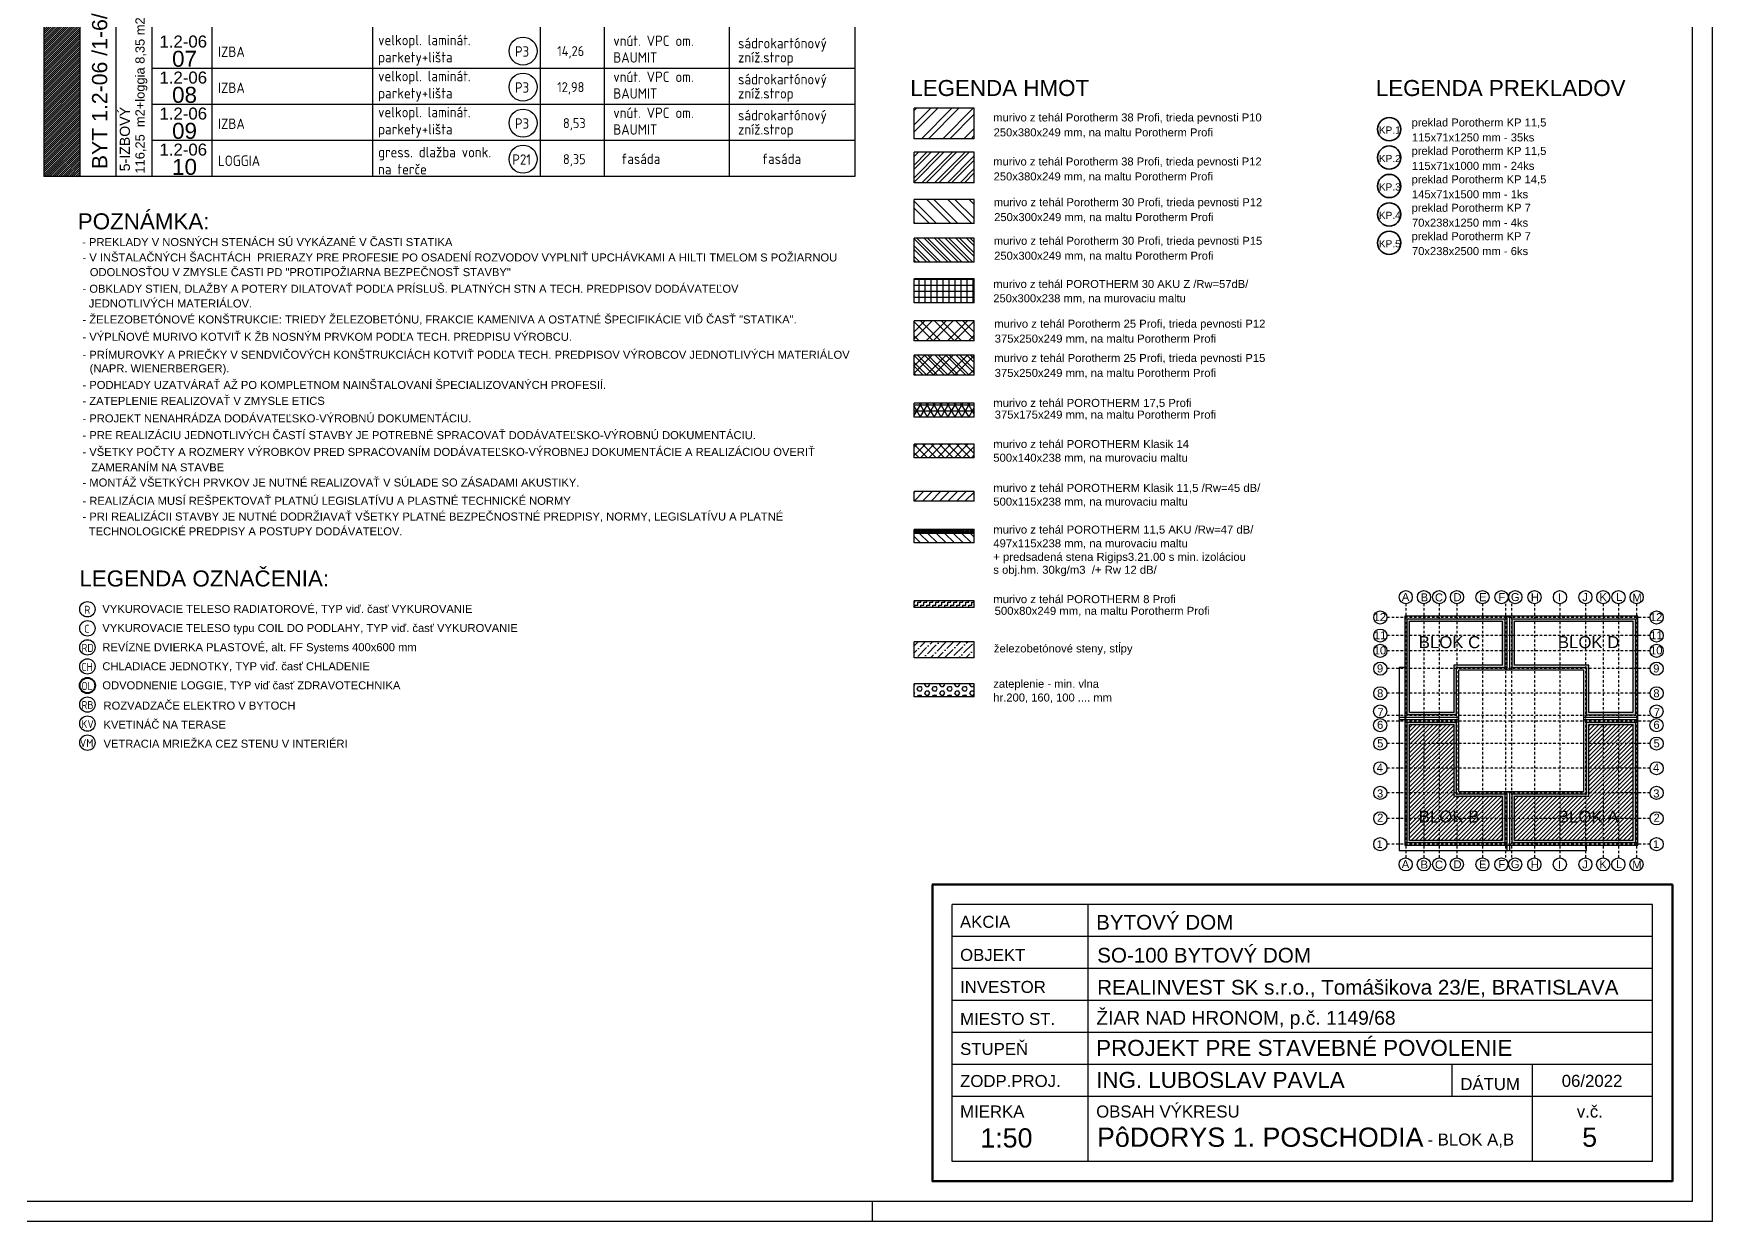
# Model space of a CAD drawing. Extents: x 4511820 to 5180432, y -1526536 to -944957.
# Drawn here: x 5044060 to 5065037, y -1349769 to -1334932 of the extents above; entities that cross this region are included whole.
import ezdxf

# ---------------------------------------------------------------- set-up
doc = ezdxf.new("R2010")
doc.units = 0
doc.header["$MEASUREMENT"] = 0
doc.linetypes.add('BODKOCIARKOVANA_3', pattern=[5.6, 3, -1.3, 0, -1.3])
for name, color, linetype in [('MÚRY', 1, 'CONTINUOUS'), ('OKNÁ', 143, 'CONTINUOUS'), ('osi', 253, 'CONTINUOUS'), ('TENKÁ', 7, 'CONTINUOUS'), ('tzb', 153, 'CONTINUOUS'), ('Z-Kúrenie', 101, 'CONTINUOUS'), ('ZZ-chladenie', 133, 'CONTINUOUS'), ('ZZ-elektro', 221, 'CONTINUOUS'), ('zz-vetr', 52, 'CONTINUOUS'), ('ŠRAFY', 82, 'CONTINUOUS')]:
    doc.layers.add(name, color=color, linetype=linetype)
doc.layers.add('preklady', color=74, linetype='CONTINUOUS', lineweight=35)
doc.layers.add('zz-kanal-daždová', color=136, linetype='CONTINUOUS', lineweight=40)
doc.styles.add('ARIAL', font='arial.ttf')
doc.styles.add('styl1', font='arial.ttf')
doc.styles.add('Style-Arial', font='arial.ttf')
doc.styles.add('STYLE1', font='isocp.shx')

# ---------------------------------------------------------------- blocks, each defined once
blk = doc.blocks.new('BLOK AB')
at = {"layer": 'ŠRAFY'}
h = blk.add_hatch(color=8, dxfattribs=at)
h.dxf.hatch_style = 1
h.paths.add_polyline_path([(4465449, -1438614), (4465449, -1439815), (4466061, -1439815), (4466061, -1439226), (4466669, -1439226), (4466669, -1438614)])
h.paths.add_polyline_path([(4466639, -1438644), (4466639, -1439196), (4466031, -1439196), (4466031, -1439785), (4465479, -1439785), (4465479, -1438644)], flags=16)
h = blk.add_hatch(color=8, dxfattribs=at)
h.dxf.hatch_style = 1
h.paths.add_polyline_path([(4468301, -1438614), (4466761, -1438614), (4466761, -1439226), (4467689, -1439226), (4467689, -1439815), (4468301, -1439815)])
h.paths.add_polyline_path([(4468271, -1438644), (4468271, -1439785), (4467719, -1439785), (4467719, -1439196), (4466791, -1439196), (4466791, -1438644)], flags=16)
h = blk.add_hatch(color=8, dxfattribs=at)
h.dxf.hatch_style = 1
h.paths.add_polyline_path([(4465449, -1439905), (4465449, -1441414), (4466669, -1441414), (4466669, -1440802), (4466061, -1440802), (4466061, -1439905)])
h.paths.add_polyline_path([(4466031, -1439935), (4466031, -1440832), (4466639, -1440832), (4466639, -1441384), (4465479, -1441384), (4465479, -1439935)], flags=16)
h = blk.add_hatch(dxfattribs=at)
h.set_pattern_fill('ANSI31', color=8, scale=300)
h.paths.add_polyline_path([(4465479, -1439935), (4465479, -1441384), (4466639, -1441384), (4466639, -1440832), (4466031, -1440832), (4466031, -1439935)])
h.paths.add_polyline_path([(4465572, -1440970), (4466378, -1440970), (4466378, -1441200), (4465572, -1441200)], flags=24)
h = blk.add_hatch(color=8, dxfattribs=at)
h.dxf.hatch_style = 1
h.paths.add_polyline_path([(4467689, -1439905), (4467689, -1440802), (4466761, -1440802), (4466761, -1441414), (4468301, -1441414), (4468301, -1439905)])
h.paths.add_polyline_path([(4468271, -1439935), (4468271, -1441384), (4466791, -1441384), (4466791, -1440832), (4467719, -1440832), (4467719, -1439935)], flags=16)
h = blk.add_hatch(dxfattribs=at)
h.set_pattern_fill('ANSI31', color=8, scale=300)
h.paths.add_polyline_path([(4467719, -1439935), (4467719, -1440832), (4466791, -1440832), (4466791, -1441384), (4468271, -1441384), (4468271, -1439935)])
h.paths.add_polyline_path([(4467310, -1440970), (4468127, -1440970), (4468127, -1441200), (4467310, -1441200)], flags=24)
at = {"layer": 'MÚRY'}
for p, q in [((4466680, -1438584), (4466748, -1438584)), ((4467659, -1439908), (4467659, -1439837))]:
    blk.add_line(p, q, dxfattribs=at)
for points in [[(4468331, -1438584), (4465419, -1438584), (4465419, -1441444), (4468331, -1441444)], [(4467659, -1439256), (4466091, -1439256), (4466091, -1440772), (4467659, -1440772)]]:
    blk.add_lwpolyline(points, close=True, dxfattribs=at)
at = {"layer": 'osi', "linetype": 'BODKOCIARKOVANA_3', "ltscale": 10}
for p, q in [((4465432, -1438427), (4465432, -1441600)), ((4465660, -1438427), (4465660, -1441600)), ((4465849, -1438427), (4465849, -1441600)), ((4466072, -1438427), (4466072, -1441600)), ((4466391, -1438427), (4466391, -1441600)), ((4466678, -1438427), (4466678, -1441600)), ((4466752, -1438427), (4466752, -1441600)), ((4467040, -1438427), (4467040, -1441600)), ((4467359, -1438427), (4467359, -1441600)), ((4467677, -1438427), (4467677, -1441600)), ((4467900, -1438427), (4467900, -1441600)), ((4468090, -1438427), (4468090, -1441600)), ((4468317, -1438427), (4468317, -1441600)), ((4468484, -1438598), (4465196, -1438598)), ((4468484, -1438825), (4465196, -1438825)), ((4468484, -1439015), (4465196, -1439015)), ((4468484, -1439238), (4465196, -1439238)), ((4468484, -1439546), (4465196, -1439546)), ((4468484, -1439825), (4465196, -1439825)), ((4468484, -1439895), (4465196, -1439895)), ((4468484, -1440174), (4465196, -1440174)), ((4468484, -1440482), (4465196, -1440482)), ((4468484, -1440790), (4465196, -1440790)), ((4468484, -1441108), (4465196, -1441108)), ((4468484, -1441430), (4465196, -1441430))]:
    blk.add_line(p, q, dxfattribs=at)
at = {"layer": 'TENKÁ'}
for p, q in [((4466699, -1439256), (4466699, -1438584)), ((4466731, -1439256), (4466731, -1438584)), ((4465351, -1439845), (4466091, -1439845)), ((4465351, -1439875), (4466091, -1439875)), ((4467659, -1439845), (4468331, -1439845)), ((4467659, -1439875), (4468331, -1439875)), ((4466699, -1441511), (4466699, -1440772)), ((4466731, -1441511), (4466731, -1440772))]:
    blk.add_line(p, q, dxfattribs=at)
blk.add_lwpolyline([(4465419, -1439223), (4465351, -1439223), (4465351, -1441511), (4467692, -1441511), (4467692, -1441444)], dxfattribs=at)
at = {"layer": 'TENKÁ', "color": 8, "ltscale": 0.25}
for centre in [(4465432, -1438345), (4465660, -1438345), (4465849, -1438345), (4466072, -1438345), (4466391, -1438345), (4466628, -1438345), (4466801, -1438345), (4467040, -1438345), (4467359, -1438345), (4467677, -1438345), (4467900, -1438345), (4468090, -1438345), (4468317, -1438345), (4465114, -1438598), (4468567, -1438598), (4465114, -1438825), (4468567, -1438825), (4465114, -1439015), (4468567, -1439015), (4465114, -1439238), (4468567, -1439238), (4465114, -1439546), (4468567, -1439546), (4465113, -1439772), (4468565, -1439772), (4465113, -1439944), (4468565, -1439944), (4465114, -1440174), (4468567, -1440174), (4465114, -1440482), (4468567, -1440482), (4465114, -1440790), (4468567, -1440790), (4465114, -1441108), (4468567, -1441108), (4465114, -1441430), (4468567, -1441430), (4465431, -1441683), (4465659, -1441683), (4465849, -1441683), (4466071, -1441683), (4466390, -1441683), (4466627, -1441683), (4466800, -1441683), (4467039, -1441683), (4467358, -1441683), (4467677, -1441683), (4467899, -1441683), (4468089, -1441683), (4468316, -1441683)]:
    blk.add_circle(centre, 82.2, dxfattribs=at)
at = {"layer": 'ŠRAFY', "color": 8}
blk.add_line((4467689, -1439815), (4468301, -1439815), dxfattribs=at)
for points in [[(4465449, -1438614), (4466669, -1438614), (4466669, -1439226), (4466061, -1439226), (4466061, -1439815), (4465449, -1439815)], [(4465479, -1438644), (4466639, -1438644), (4466639, -1439196), (4466031, -1439196), (4466031, -1439785), (4465479, -1439785)], [(4466791, -1438644), (4468271, -1438644), (4468271, -1439785), (4467719, -1439785), (4467719, -1439196), (4466791, -1439196)], [(4465449, -1439905), (4466061, -1439905), (4466061, -1440802), (4466669, -1440802), (4466669, -1441414), (4465449, -1441414)], [(4465479, -1439935), (4466031, -1439935), (4466031, -1440832), (4466639, -1440832), (4466639, -1441384), (4465479, -1441384)], [(4467689, -1439905), (4468301, -1439905), (4468301, -1441414), (4466761, -1441414), (4466761, -1440802), (4467689, -1440802)], [(4467719, -1439935), (4468271, -1439935), (4468271, -1441384), (4466791, -1441384), (4466791, -1440832), (4467719, -1440832)]]:
    blk.add_lwpolyline(points, close=True, dxfattribs=at)
blk.add_lwpolyline([(4467689, -1439815), (4467689, -1439226), (4466761, -1439226), (4466761, -1438614), (4468301, -1438614), (4468301, -1439815)], dxfattribs=at)
at = {"layer": 'TENKÁ', "color": 8, "ltscale": 0.25, "style": 'styl1'}
for s, height, p in [('A', 100, (4465383, -1438393)), ('B', 100, (4465618, -1438397)), ('C', 100, (4465797, -1438398)), ('D', 100, (4466028, -1438395)), ('E', 100, (4466349, -1438395)), ('F', 100, (4466590, -1438393)), ('G', 100, (4466746, -1438394)), ('H', 100, (4466996, -1438397)), ('I', 100, (4467335, -1438399)), ('J', 100, (4467638, -1438395)), ('K', 100, (4467852, -1438395)), ('L', 100, (4468060, -1438392)), ('M', 100, (4468264, -1438401)), ('12', 100, (4465030, -1438644)), ('12', 100, (4468483, -1438644)), ('11', 100, (4465034, -1438871)), ('11', 100, (4468486, -1438871)), ('10', 100, (4465032, -1439060)), ('10', 100, (4468485, -1439060)), ('9', 100, (4465072, -1439285)), ('9', 100, (4468524, -1439285)), ('8', 100, (4465074, -1439595)), ('8', 100, (4468526, -1439595)), ('7', 100, (4465078, -1439832)), ('7', 100, (4468531, -1439832)), ('6', 100, (4465074, -1439989)), ('6', 100, (4468527, -1439989)), ('5', 100, (4465075, -1440221)), ('5', 100, (4468528, -1440221)), ('4', 100, (4465069, -1440526)), ('4', 100, (4468521, -1440526)), ('3', 100, (4465073, -1440847)), ('3', 100, (4468525, -1440847)), ('2', 100, (4465075, -1441150)), ('2', 100, (4468528, -1441150)), ('1', 95, (4465070, -1441477)), ('1', 95, (4468523, -1441477)), ('A', 100, (4465382, -1441730)), ('B', 100, (4465617, -1441734)), ('C', 100, (4465797, -1441735)), ('D', 100, (4466028, -1441732)), ('E', 100, (4466348, -1441732)), ('F', 100, (4466590, -1441730)), ('G', 100, (4466745, -1441731)), ('H', 100, (4466995, -1441734)), ('I', 100, (4467334, -1441736)), ('J', 100, (4467637, -1441733)), ('K', 100, (4467851, -1441732)), ('L', 100, (4468059, -1441729)), ('M', 100, (4468263, -1441738))]:
    blk.add_text(s, height=height, dxfattribs=at).set_placement(p)
at = {"layer": 'TENKÁ', "lineweight": 40, "ltscale": 0.25, "style": 'ARIAL'}
for s, p in [('BLOK C', (4465595, -1438982)), ('BLOK D', (4467333, -1438982)), ('BLOK B', (4465595, -1441160)), ('BLOK A', (4467333, -1441160))]:
    blk.add_text(s, height=150, dxfattribs=at).set_placement(p)

msp = doc.modelspace()

# ---------------------------------------------------------------- hatches: boundary and pattern name
at = {"layer": 'ŠRAFY'}
h = msp.add_hatch(dxfattribs=at)
h.set_pattern_fill('ANSI31', color=213, scale=150)
h.set_pattern_definition([(45, (150, 866.673), (-13.25825215, 13.25825215), [])])
h.paths.add_polyline_path([(5044187, -1336718.744), (5044637, -1336718.744), (5044637, -1332218.744), (5044637, -1330418.744), (5044187, -1330418.744)])
h.paths.add_polyline_path([(5044281.769, -1334671.298), (5044281.769, -1333205.084), (5044573.379, -1333205.084), (5044573.379, -1334671.298)], flags=24)
h = msp.add_hatch(dxfattribs=at)
h.set_pattern_fill('ANSI32', color=256, scale=500)
h.set_pattern_definition([(45, (471961.18, -198502.2), (-132.5825215, 132.5825215), []), (45, (472049.57, -198502.2), (-132.5825215, 132.5825215), [])])
h.paths.add_polyline_path([(5055063.286, -1336244.583), (5055813.286, -1336244.583), (5055813.286, -1335864.583), (5055063.286, -1335864.583)])
h = msp.add_hatch(dxfattribs=at)
h.set_pattern_fill('ANSI32', color=256, scale=300)
h.set_pattern_definition([(45, (0, 2871.31), (-79.549513, 79.549513), []), (45, (53.03, 2871.31), (-79.549513, 79.549513), [])])
h.paths.add_polyline_path([(5055063.286, -1336794.826), (5055813.286, -1336794.826), (5055813.286, -1336414.826), (5055063.286, -1336414.826)])
h = msp.add_hatch(dxfattribs=at)
h.set_pattern_fill('ANSI32', color=256, scale=500, angle=90)
h.set_pattern_definition([(135, (471961.18, -199034.47), (-132.5825215, -132.5825215), []), (135, (471961.18, -198946.08), (-132.5825215, -132.5825215), [])])
h.paths.add_polyline_path([(5055063.286, -1337003.083), (5055063.286, -1337303.083), (5055813.286, -1337303.083), (5055813.286, -1337003.083)])
h = msp.add_hatch(dxfattribs=at)
h.set_pattern_fill('ANSI32', color=256, scale=250, angle=90)
h.set_pattern_definition([(135, (0, 2871.31), (-66.2912607, -66.2912607), []), (135, (3e-15, 2915.5), (-66.2912607, -66.2912607), [])])
h.paths.add_polyline_path([(5055063.286, -1337485.22), (5055063.286, -1337785.22), (5055813.286, -1337785.22), (5055813.286, -1337485.22)])
at = {"layer": 'ŠRAFY', "ltscale": 0.25}
h = msp.add_hatch(dxfattribs=at)
h.set_pattern_fill('ANSI37', color=256, scale=600, angle=45)
h.set_pattern_definition([(90, (-3419424.49, 468826.8), (-75, 1e-14), []), (180, (-3419424.49, 468826.8), (-1e-14, -75), [])])
h.paths.add_polyline_path([(5055063.286, -1337994.547), (5055063.286, -1338294.547), (5055813.286, -1338294.547), (5055813.286, -1337994.547)])
at = {"layer": 'ŠRAFY'}
h = msp.add_hatch(dxfattribs=at)
h.set_pattern_fill('ANSI32', color=256, scale=500)
h.set_pattern_definition([(45, (471961.18, -200025.93), (-132.5825215, 132.5825215), []), (45, (472049.57, -200025.93), (-132.5825215, 132.5825215), [])])
h.paths.add_polyline_path([(5055063.286, -1338520.786), (5055063.286, -1338770.786), (5055813.286, -1338770.786), (5055813.286, -1338520.786)])
h = msp.add_hatch(dxfattribs=at)
h.set_pattern_fill('ANSI32', color=256, scale=500, angle=90)
h.set_pattern_definition([(135, (471961.18, -200454.12), (-132.5825215, -132.5825215), []), (135, (471961.18, -200365.73), (-132.5825215, -132.5825215), [])])
h.paths.add_polyline_path([(5055063.286, -1338520.786), (5055063.286, -1338770.786), (5055813.286, -1338770.786), (5055813.286, -1338520.786)])
h = msp.add_hatch(dxfattribs=at)
h.set_pattern_fill('ANSI32', color=256, scale=500)
h.set_pattern_definition([(45, (471961.18, -200454.12), (-132.5825215, 132.5825215), []), (45, (472049.57, -200454.12), (-132.5825215, 132.5825215), [])])
h.paths.add_polyline_path([(5055063.286, -1338948.978), (5055063.286, -1339198.978), (5055813.286, -1339198.978), (5055813.286, -1338948.978)])
h = msp.add_hatch(dxfattribs=at)
h.set_pattern_fill('ANSI32', color=256, scale=250, angle=90)
h.set_pattern_definition([(135, (0, 2871.31), (-66.2912607, -66.2912607), []), (135, (3e-15, 2915.5), (-66.2912607, -66.2912607), [])])
h.paths.add_polyline_path([(5055063.286, -1338948.978), (5055063.286, -1339198.978), (5055813.286, -1339198.978), (5055813.286, -1338948.978)])
at = {"layer": 'ŠRAFY', "ltscale": 0.25}
h = msp.add_hatch(dxfattribs=at)
h.set_pattern_fill('NET3', color=256, scale=600)
h.set_pattern_definition([(0, (471961.18, -200019.78), (0, 75), []), (60, (471961.18, -200019.78), (-64.9519053, 37.5), []), (120, (471961.18, -200019.78), (-64.9519053, -37.5), [])])
h.paths.add_polyline_path([(5055813.286, -1339547.639), (5055063.286, -1339547.639), (5055063.286, -1339722.639), (5055813.286, -1339722.639)])
h = msp.add_hatch(dxfattribs=at)
h.set_pattern_fill('ANSI37', color=256, scale=600, style=0)
h.set_pattern_definition([(45, (-3017604.4, 282730.385), (-53.0330086, 53.0330086), []), (135, (-3017604.4, 282730.385), (-53.0330086, -53.0330086), [])])
h.paths.add_polyline_path([(5055813.286, -1340060.82), (5055063.286, -1340060.82), (5055063.286, -1340230.82), (5055813.286, -1340230.82)])
h = msp.add_hatch(dxfattribs=at)
h.set_pattern_fill('ANSI31', color=256, scale=600, style=0)
h.set_pattern_definition([(45, (524888.5, 129950.71), (-53.0330086, 53.0330086), [])])
h.paths.add_polyline_path([(5055813.286, -1340653.479), (5055063.286, -1340653.479), (5055063.286, -1340773.479), (5055813.286, -1340773.479)])
at = {"layer": 'ŠRAFY'}
h = msp.add_hatch(dxfattribs=at)
h.set_pattern_fill('DOTS', color=256, scale=250)
h.set_pattern_definition([(0, (471961.182, -287015.796), (7.8125, 15.625), [0, -15.625])])
h.paths.add_polyline_path([(5055063.286, -1341174.479), (5055813.286, -1341174.479), (5055813.286, -1341124.479), (5055063.286, -1341124.479)])
at = {"layer": 'ŠRAFY', "ltscale": 0.25}
h = msp.add_hatch(dxfattribs=at)
h.set_pattern_fill('ANSI31', color=256, scale=600, angle=90, style=0)
h.set_pattern_definition([(135, (-3017604.4, 282002.53), (-53.0330086, -53.0330086), [])])
h.paths.add_polyline_path([(5055813.286, -1341174.479), (5055063.286, -1341174.479), (5055063.286, -1341294.479), (5055813.286, -1341294.479)])
h = msp.add_hatch(dxfattribs=at)
h.set_pattern_fill('ZIGZAG', color=256, scale=300, style=0)
h.set_pattern_definition([(0, (-112691.214, 59339.6), (37.5, 37.5), [37.5, -37.5]), (90, (-112653.714, 59339.6), (-37.5, 37.5), [37.5, -37.5])])
h.paths.add_polyline_path([(5055063.286, -1342018.479), (5055063.286, -1342098.479), (5055813.286, -1342098.479), (5055813.286, -1342018.479)])
h = msp.add_hatch(dxfattribs=at)
h.set_pattern_fill('ANSI36', color=256, scale=500)
h.set_pattern_definition([(45, (471961.18, -203507.704), (33.1456304, 121.533978), [156.25, -31.25, 0, -31.25])])
h.paths.add_polyline_path([(5055813.286, -1342528.798), (5055063.286, -1342528.798), (5055063.286, -1342728.798), (5055813.286, -1342728.798)])
at = {"layer": 'ŠRAFY'}
h = msp.add_hatch(dxfattribs=at)
h.set_pattern_fill('HEX', color=256, scale=250)
h.set_pattern_definition([(0, (471961.18, -291082.92), (0, 54.12658774), [31.25, -62.5]), (120, (471961.18, -291082.92), (-46.875, -27.06329387), [31.25, -62.5]), (60, (471992.43, -291082.92), (-46.875, 27.06329387), [31.25, -62.5])])
h.paths.add_polyline_path([(5055063.286, -1343055.82), (5055063.286, -1343215.82), (5055813.286, -1343215.82), (5055813.286, -1343055.82)])

# ---------------------------------------------------------------- linework, layer by layer
at = {"layer": 'MÚRY', "ltscale": 0.25}
for p, q in [((5055813.286, -1335864.583), (5055063.286, -1335864.583)), ((5055813.286, -1336244.583), (5055063.286, -1336244.583)), ((5055813.286, -1336414.826), (5055063.286, -1336414.826)), ((5054319.714, -1336718.744), (5044187, -1336718.744)), ((5055813.286, -1336794.826), (5055063.286, -1336794.826)), ((5055813.286, -1337003.083), (5055063.286, -1337003.083)), ((5055813.286, -1337303.083), (5055063.286, -1337303.083)), ((5055813.286, -1337485.22), (5055063.286, -1337485.22)), ((5055813.286, -1337785.22), (5055063.286, -1337785.22)), ((5055813.286, -1337994.547), (5055063.286, -1337994.547)), ((5055813.286, -1338294.547), (5055063.286, -1338294.547)), ((5055813.286, -1338520.786), (5055063.286, -1338520.786)), ((5055813.286, -1338770.786), (5055063.286, -1338770.786)), ((5055813.286, -1338948.978), (5055063.286, -1338948.978)), ((5055813.286, -1339198.978), (5055063.286, -1339198.978)), ((5055813.286, -1339547.639), (5055063.286, -1339547.639)), ((5055813.286, -1339722.639), (5055063.286, -1339722.639)), ((5055813.286, -1340060.82), (5055063.286, -1340060.82)), ((5055813.286, -1340230.82), (5055063.286, -1340230.82)), ((5055813.286, -1340653.479), (5055063.286, -1340653.479)), ((5055813.286, -1340773.479), (5055063.286, -1340773.479)), ((5055813.286, -1341124.479), (5055063.286, -1341124.479)), ((5055813.286, -1341294.479), (5055063.286, -1341294.479)), ((5055813.286, -1342018.479), (5055063.286, -1342018.479)), ((5055813.286, -1342098.479), (5055063.286, -1342098.479)), ((5055813.286, -1342528.798), (5055063.286, -1342528.798)), ((5055813.286, -1342728.798), (5055063.286, -1342728.798)), ((5055813.286, -1343055.82), (5055063.286, -1343055.82))]:
    msp.add_line(p, q, dxfattribs=at)
at = {"layer": 'OKNÁ', "ltscale": 0.25}
for p, q in [((5055063.286, -1336244.583), (5055063.286, -1335864.583)), ((5055813.286, -1336244.583), (5055813.286, -1335864.583)), ((5055063.286, -1336794.826), (5055063.286, -1336414.826)), ((5055813.286, -1336794.826), (5055813.286, -1336414.826)), ((5055063.286, -1337303.083), (5055063.286, -1337003.083)), ((5055813.286, -1337303.083), (5055813.286, -1337003.083)), ((5055063.286, -1337785.22), (5055063.286, -1337485.22)), ((5055813.286, -1337785.22), (5055813.286, -1337485.22)), ((5055063.286, -1338294.547), (5055063.286, -1337994.547)), ((5055813.286, -1338294.547), (5055813.286, -1337994.547)), ((5055063.286, -1338770.786), (5055063.286, -1338520.786)), ((5055813.286, -1338770.786), (5055813.286, -1338520.786)), ((5055063.286, -1339198.978), (5055063.286, -1338948.978)), ((5055813.286, -1339198.978), (5055813.286, -1338948.978)), ((5055063.286, -1339722.639), (5055063.286, -1339547.639)), ((5055813.286, -1339722.639), (5055813.286, -1339547.639)), ((5055063.286, -1340230.82), (5055063.286, -1340060.82)), ((5055813.286, -1340230.82), (5055813.286, -1340060.82)), ((5055063.286, -1340773.479), (5055063.286, -1340653.479)), ((5055813.286, -1340773.479), (5055813.286, -1340653.479)), ((5055063.286, -1341294.479), (5055063.286, -1341124.479)), ((5055813.286, -1341294.479), (5055813.286, -1341124.479)), ((5055063.286, -1342098.479), (5055063.286, -1342018.479)), ((5055813.286, -1342098.479), (5055813.286, -1342018.479)), ((5055063.286, -1342728.798), (5055063.286, -1342528.798)), ((5055813.286, -1342728.798), (5055813.286, -1342528.798)), ((5055063.286, -1343215.82), (5055063.286, -1343055.82)), ((5055813.286, -1343215.82), (5055813.286, -1343055.82))]:
    msp.add_line(p, q, dxfattribs=at)
at = {"layer": 'preklady', "ltscale": 0.25}
for centre in [(5060999, -1336125.884), (5060999, -1336480.884), (5060999, -1336835.884), (5060999, -1337190.884), (5060999, -1337545.884)]:
    msp.add_circle(centre, 145, dxfattribs=at)
at = {"layer": 'TENKÁ', "color": 7}
for p, q in [((5065037, -1349768.744), (5065037, -1309154.796)), ((5064787, -1349518.744), (5064787, -1309404.796)), ((5064787, -1349518.744), (4975996, -1349518.744)), ((5065037, -1349768.744), (4975746, -1349768.744))]:
    msp.add_line(p, q, dxfattribs=at)
at = {"layer": 'TENKÁ', "linetype": 'Continuous'}
msp.add_line((5046287, -1309968.744), (5046287, -1336718.744), dxfattribs=at)
at = {"layer": 'TENKÁ', "ltscale": 0.25}
for p, q in [((5048296.88, -1309968.744), (5048296.88, -1336718.744)), ((5050390.188, -1309968.744), (5050390.188, -1336718.744)), ((5051195.393, -1336718.744), (5051195.393, -1309968.744)), ((5052754.225, -1336718.744), (5052754.225, -1309968.744)), ((5044187, -1310618.744), (5044187, -1336718.744)), ((5044637, -1310618.744), (5044637, -1336718.744)), ((5045537, -1310618.744), (5045537, -1336718.744)), ((5054319.714, -1310618.744), (5054319.714, -1336718.744)), ((5045087, -1332218.744), (5045087, -1336718.744)), ((5054319.714, -1335368.744), (5045537, -1335368.744)), ((5054319.714, -1335818.744), (5045537, -1335818.744)), ((5054319.714, -1336268.744), (5045537, -1336268.744)), ((5055813.286, -1341174.479), (5055063.286, -1341174.479)), ((5055813.286, -1343215.82), (5055063.286, -1343215.82)), ((5055537, -1349018.744), (5055537, -1345808.744)), ((5064287, -1345808.744), (5055537, -1345808.744)), ((5057237, -1349018.744), (5057237, -1345808.744)), ((5064287, -1349018.744), (5064287, -1345808.744)), ((5064287, -1346208.744), (5055537, -1346208.744)), ((5064287, -1346608.744), (5055537, -1346608.744)), ((5064287, -1347008.744), (5055537, -1347008.744)), ((5064287, -1347408.744), (5055537, -1347408.744)), ((5064287, -1347408.744), (5055537, -1347408.744)), ((5064287, -1347808.744), (5055537, -1347808.744)), ((5064287, -1347808.744), (5055537, -1347808.744)), ((5061787, -1348208.744), (5061787, -1347808.744)), ((5062787, -1349018.744), (5062787, -1347808.744)), ((5064287, -1348208.744), (5055537, -1348208.744)), ((5064287, -1349018.744), (5055537, -1349018.744)), ((5054537, -1349518.744), (5054537, -1349768.744)), ((5054537, -1349518.744), (5054537, -1349768.744))]:
    msp.add_line(p, q, dxfattribs=at)
at = {"layer": 'TENKÁ', "lineweight": 40, "ltscale": 0.25}
for p, q in [((5064537, -1345558.744), (5055287, -1345558.744)), ((5055287, -1345560.744), (5055287, -1349268.744)), ((5064537, -1345560.744), (5055287, -1345560.744)), ((5064537, -1345562.744), (5055287, -1345562.744)), ((5055289, -1345560.744), (5055289, -1349268.744)), ((5055291, -1345560.744), (5055291, -1349268.744)), ((5064533, -1345558.744), (5064533, -1349268.744)), ((5064535, -1345558.744), (5064535, -1349268.744)), ((5064537, -1345558.744), (5064537, -1349268.744)), ((5064537, -1349264.744), (5055287, -1349264.744)), ((5064537, -1349266.744), (5055287, -1349266.744)), ((5064537, -1349268.744), (5055287, -1349268.744))]:
    msp.add_line(p, q, dxfattribs=at)
at = {"layer": 'TENKÁ', "ltscale": 0.25}
for centre in [(5050176.714, -1335150.019), (5050176.714, -1335600.019), (5050176.714, -1336050.019), (5050176.714, -1336500.019)]:
    msp.add_circle(centre, 175, dxfattribs=at)
at = {"layer": 'tzb'}
msp.add_circle((5044732.817, -1342598.694), 96, dxfattribs=at)
at = {"layer": 'tzb', "color": 73}
msp.add_circle((5044732.817, -1343550.694), 96, dxfattribs=at)
at = {"layer": 'Z-Kúrenie', "linetype": 'Continuous'}
for centre in [(5044732.817, -1342122.694), (5044732.817, -1342360.694)]:
    msp.add_circle(centre, 96, dxfattribs=at)
at = {"layer": 'ZZ-chladenie'}
msp.add_circle((5044732.817, -1342836.694), 96, dxfattribs=at)
at = {"layer": 'ZZ-elektro'}
msp.add_circle((5044732.817, -1343312.694), 96, dxfattribs=at)
at = {"layer": 'zz-kanal-daždová'}
msp.add_circle((5044732.817, -1343074.694), 96, dxfattribs=at)
at = {"layer": 'zz-vetr'}
msp.add_circle((5044732.817, -1343788.694), 96, dxfattribs=at)

# ---------------------------------------------------------------- block references
at = {"layer": 'osi', "color": 8}
msp.add_blockref('BLOK AB', (595773, 96373.613), dxfattribs=at)

# ---------------------------------------------------------------- texts
at = {"layer": 'MÚRY', "color": 0, "ltscale": 0.25, "style": 'Style-Arial'}
for s, p in [('LEGENDA HMOT', (5055014.204, -1335711.547)), ('LEGENDA PREKLADOV', (5060831.204, -1335711.547)), ('POZNÁMKA: ', (5044612.918, -1337376.724)), ('LEGENDA OZNAČENIA:', (5044632.279, -1341838.019))]:
    msp.add_text(s, height=200, dxfattribs=at).set_placement(p)
at = {"layer": 'preklady', "linetype": 'Continuous', "lineweight": 20, "style": 'ARIAL'}
for s, p in [('KP.1', (5060869.736, -1336182.141)), ('KP.2', (5060869.736, -1336537.141)), ('KP.3', (5060869.736, -1336892.141)), ('KP.4', (5060869.736, -1337247.141)), ('KP.5', (5060869.736, -1337602.141))]:
    msp.add_text(s, height=90, dxfattribs=at).set_placement(p)
at = {"layer": 'TENKÁ', "ltscale": 0.25, "style": 'Style-Arial'}
for s, height, p in [('BYT 1.2-06 /1-6/', 190, (5044980.639, -1336624.965)), ('116,25  m2+loggia 8,35 m2', 115, (5045447.43, -1336680.173)), ('5-IZBOVÝ ', 126.36, (5045263.93, -1336652.173))]:
    msp.add_text(s, height=height, rotation=90, dxfattribs=at).set_placement(p)
at = {"layer": 'TENKÁ', "lineweight": 40, "ltscale": 0.25, "style": 'ARIAL'}
for s, height, p in [('1.2-06', 150, (5045633.769, -1335106.014)), ('07', 200, (5045791.311, -1335346.514)), ('1.2-06', 150, (5045633.769, -1335556.014)), ('08', 200, (5045791.311, -1335796.514)), ('1.2-06', 150, (5045633.769, -1336006.014)), ('09', 200, (5045791.311, -1336246.514)), ('1.2-06', 150, (5045633.769, -1336456.014)), ('10', 200, (5045791.311, -1336696.514)), ('AKCIA', 150, (5055635.171, -1346101.585)), ('BYTOVÝ DOM', 184, (5057337, -1346124.26)), ('OBJEKT', 150, (5055637, -1346514.881)), ('SO-100 BYTOVÝ DOM', 184, (5057350.142, -1346536.039)), ('INVESTOR', 150, (5055637, -1346914.881)), ('REALINVEST SK s.r.o., Tomášikova 23/E, BRATISLAVA', 184, (5057350.142, -1346936.039)), ('ŽIAR NAD HRONOM, p.č. 1149/68', 172, (5057339.425, -1347312.149)), ('MIESTO ST.', 150, (5055637, -1347314.881)), ('STUPEŇ', 150, (5055637, -1347689.881)), ('PROJEKT PRE STAVEBNÉ POVOLENIE', 200, (5057337.002, -1347701.355)), ('ZODP.PROJ.', 150, (5055637, -1348089.881)), ('ING. LUBOSLAV PAVLA', 200, (5057337.002, -1348101.355)), ('DÁTUM     ', 150, (5061887, -1348128.744)), ('06/2022', 150, (5063154.3, -1348088.001)), ('MIERKA             ', 150, (5055637, -1348470.852)), ('OBSAH VÝKRESU', 150, (5057337, -1348470.852)), ('v.č.', 150, (5063342.399, -1348470.852)), ('1:50', 240, (5055889.477, -1348845.88)), ('PôDORYS 1. POSCHODIA', 240, (5057347.336, -1348836.757)), ('- BLOK A,B', 150, (5061476.5, -1348820.744)), ('5', 240, (5063409.836, -1348836.757))]:
    msp.add_text(s, height=height, dxfattribs=at).set_placement(p)
at = {"layer": 'TENKÁ', "linetype": 'Continuous', "style": 'STYLE1'}
for s, p in [('IZBA', (5046365.377, -1335223.332)), ('IZBA', (5046365.377, -1335673.332)), ('IZBA', (5046365.377, -1336123.332)), ('LOGGIA', (5046365.377, -1336584.696))]:
    msp.add_text(s, height=130, dxfattribs=at).set_placement(p)
at = {"layer": 'TENKÁ', "ltscale": 0.25, "style": 'STYLE1'}
for s, height, p in [('velkopl. laminát.', 130, (5048365.45, -1335077.619)), ('P3', 130, (5050073.95, -1335220.275)), ('14,26', 125, (5050603.607, -1335213.028)), ('vnút. VPC om.', 130, (5051304.107, -1335086.528)), ('sádrokartónový', 130, (5052862.939, -1335116.406)), ('parkety+lišta', 130, (5048365.45, -1335291.275)), ('BAUMIT', 130, (5051304.107, -1335294.636)), ('zníž.strop', 130, (5052862.939, -1335293.116)), ('velkopl. laminát.', 130, (5048365.45, -1335527.619)), ('P3', 130, (5050073.95, -1335670.275)), ('12,98', 125, (5050603.607, -1335663.028)), ('vnút. VPC om.', 130, (5051304.107, -1335536.528)), ('sádrokartónový', 130, (5052862.939, -1335566.406)), ('parkety+lišta', 130, (5048365.45, -1335741.275)), ('BAUMIT', 130, (5051304.107, -1335744.636)), ('zníž.strop', 130, (5052862.939, -1335743.116)), ('velkopl. laminát.', 130, (5048365.45, -1335977.619)), ('P3', 130, (5050073.95, -1336120.275)), (' 8,53', 125, (5050603.607, -1336113.028)), ('vnút. VPC om.', 130, (5051304.107, -1335986.528)), ('sádrokartónový', 130, (5052862.939, -1336016.406)), ('parkety+lišta', 130, (5048365.45, -1336191.275)), ('BAUMIT', 130, (5051304.107, -1336194.636)), ('zníž.strop', 130, (5052862.939, -1336193.116)), ('gress. dlažba vonk.', 130, (5048365.45, -1336477.619)), ('na terče', 130, (5048365.45, -1336691.275)), ('P21', 130, (5050040.95, -1336570.275)), (' 8,35', 125, (5050603.607, -1336563.028)), ('fasáda', 130, (5051404.107, -1336560.793)), ('fasáda', 130, (5053162.939, -1336560.793))]:
    msp.add_text(s, height=height, dxfattribs=at).set_placement(p)
at = {"layer": 'TENKÁ', "linetype": 'Continuous', "lineweight": 20, "style": 'ARIAL'}
for s, p in [('murivo\xa0z\xa0tehál\xa0Porotherm\xa038\xa0Profi,\xa0trieda\xa0pevnosti\xa0P10', (5056050.699, -1336029.224)), ('preklad\xa0Porotherm\xa0KP 11,5', (5061277.699, -1336092.224)), ('250x380x249\xa0mm,\xa0na\xa0maltu\xa0Porotherm\xa0Profi', (5056055.866, -1336215.67)), ('115x71x1250\xa0mm - 35ks', (5061282.866, -1336278.67)), ('preklad\xa0Porotherm\xa0KP 11,5', (5061277.699, -1336447.224)), ('murivo\xa0z\xa0tehál\xa0Porotherm\xa038\xa0Profi,\xa0trieda\xa0pevnosti\xa0P12', (5056050.699, -1336579.467)), ('115x71x1000\xa0mm - 24ks', (5061282.866, -1336633.67)), ('250x380x249\xa0mm,\xa0na\xa0maltu\xa0Porotherm\xa0Profi', (5056055.866, -1336765.913)), ('preklad\xa0Porotherm\xa0KP 14,5', (5061277.699, -1336802.224)), ('murivo\xa0z\xa0tehál\xa0Porotherm\xa030\xa0Profi,\xa0trieda\xa0pevnosti\xa0P12', (5056057.699, -1337087.725)), ('145x71x1500\xa0mm - 1ks', (5061282.866, -1336988.67)), ('250x300x249\xa0mm,\xa0na\xa0maltu\xa0Porotherm\xa0Profi', (5056062.866, -1337274.17)), ('preklad\xa0Porotherm\xa0KP 7', (5061277.699, -1337157.224)), ('70x238x1250\xa0mm - 4ks', (5061282.866, -1337343.67)), ('- PREKLADY V NOSNÝCH STENÁCH SÚ VYKÁZANÉ V ČASTI STATIKA', (5044667.413, -1337586.114)), ('preklad\xa0Porotherm\xa0KP 7', (5061277.699, -1337512.224)), ('- V INŠTALAČNÝCH ŠACHTÁCH  PRIERAZY PRE PROFESIE PO OSADENÍ ROZVODOV VYPLNIŤ UPCHÁVKAMI A HILTI TMELOM S POŽIARNOU ', (5044671.619, -1337778.045)), ('murivo\xa0z\xa0tehál\xa0Porotherm\xa030\xa0Profi,\xa0trieda\xa0pevnosti\xa0P15', (5056057.699, -1337569.861)), ('250x300x249\xa0mm,\xa0na\xa0maltu\xa0Porotherm\xa0Profi', (5056062.866, -1337756.307)), ('70x238x2500\xa0mm - 6ks', (5061282.866, -1337698.67)), ('ODOLNOSŤOU V ZMYSLE ČASTI PD "PROTIPOŽIARNA BEZPEČNOSŤ STAVBY"', (5044763.051, -1337961.346)), ('- OBKLADY STIEN, DLAŽBY A POTERY DILATOVAŤ PODĽA PRÍSLUŠ. PLATNÝCH STN A TECH. PREDPISOV DODÁVATEĽOV ', (5044671.619, -1338168.926)), ('murivo z tehál POROTHERM 30 AKU Z /Rw=57dB/ ', (5056051.497, -1338109.499)), ('JEDNOTLIVÝCH MATERIÁLOV.', (5044750.103, -1338353.102)), ('250x300x238 mm, na murovaciu maltu', (5056051.497, -1338287.964)), ('- ŽELEZOBETÓNOVÉ KONŠTRUKCIE: TRIEDY ŽELEZOBETÓNU, FRAKCIE KAMENIVA A OSTATNÉ ŠPECIFIKÁCIE VIĎ ČASŤ "STATIKA".', (5044671.619, -1338552.943)), ('- VÝPLŇOVÉ MURIVO KOTVIŤ K ŽB NOSNÝM PRVKOM PODĽA TECH. PREDPISU VÝROBCU.', (5044671.619, -1338769.301)), ('- PRÍMUROVKY A PRIEČKY V SENDVIČOVÝCH KONŠTRUKCIÁCH KOTVIŤ PODĽA TECH. PREDPISOV VÝROBCOV JEDNOTLIVÝCH MATERIÁLOV', (5044671.619, -1338993.569)), ('(NAPR. WIENERBERGER).', (5044761.021, -1339163.821)), ('- PODHĽADY UZATVÁRAŤ AŽ PO KOMPLETNOM NAINŠTALOVANÍ ŠPECIALIZOVANÝCH PROFESIÍ.', (5044671.619, -1339370.486)), ('- ZATEPLENIE REALIZOVAŤ V ZMYSLE ETICS', (5044671.619, -1339569.149)), ('- PROJEKT NENAHRÁDZA DODÁVATEĽSKO-VÝROBNÚ DOKUMENTÁCIU.', (5044671.619, -1339788.185)), ('- PRE REALIZÁCIU JEDNOTLIVÝCH ČASTÍ STAVBY JE POTREBNÉ SPRACOVAŤ DODÁVATEĽSKO-VÝROBNÚ DOKUMENTÁCIU.', (5044671.619, -1339997.535)), ('- VŠETKY POČTY A ROZMERY VÝROBKOV PRED SPRACOVANÍM DODÁVATEĽSKO-VÝROBNEJ DOKUMENTÁCIE A REALIZÁCIOU OVERIŤ ', (5044671.619, -1340206.886)), ('ZAMERANÍM NA STAVBE', (5044780.45, -1340399.769)), ('- MONTÁŽ VŠETKÝCH PRVKOV JE NUTNÉ REALIZOVAŤ V SÚLADE SO ZÁSADAMI AKUSTIKY.', (5044671.619, -1340589.366)), ('- REALIZÁCIA MUSÍ REŠPEKTOVAŤ PLATNÚ LEGISLATÍVU A PLASTNÉ TECHNICKÉ NORMY', (5044671.619, -1340817.963)), ('- PRI REALIZÁCII STAVBY JE NUTNÉ DODRŽIAVAŤ VŠETKY PLATNÉ BEZPEČNOSTNÉ PREDPISY, NORMY, LEGISLATÍVU A PLATNÉ', (5044671.619, -1341013.979)), ('TECHNOLOGICKÉ PREDPISY A POSTUPY DODÁVATEĽOV.', (5044750.175, -1341199.157)), ('VYKUROVACIE TELESO RADIATOROVÉ, TYP viď. časť VYKUROVANIE', (5044919.774, -1342168.347)), ('VYKUROVACIE TELESO typu COIL DO PODLAHY, TYP viď. časť VYKUROVANIE', (5044919.774, -1342406.347)), ('REVÍZNE DVIERKA PLASTOVÉ, alt. FF Systems 400x600 mm', (5044919.774, -1342646.347)), ('CHLADIACE JEDNOTKY, TYP viď. časť CHLADENIE', (5044919.774, -1342884.347)), ('ODVODNENIE LOGGIE, TYP viď časť ZDRAVOTECHNIKA', (5044919.774, -1343122.347)), ('zateplenie - min. vlna', (5056051.497, -1343103.265)), ('ROZVADZAČE ELEKTRO V BYTOCH', (5044934.274, -1343375.847)), ('hr.200, 160, 100 .... mm', (5056051.497, -1343274.73)), ('KVETINÁČ NA TERASE', (5044934.274, -1343613.847)), ('VETRACIA MRIEŽKA CEZ STENU V INTERIÉRI', (5044934.274, -1343851.847))]:
    msp.add_text(s, height=100, dxfattribs=at).set_placement(p)
at = {"layer": 'TENKÁ', "linetype": 'Continuous', "lineweight": 20, "style": 'ARIAL', "width": 1.01}
for s, p in [('murivo\xa0z\xa0tehál\xa0Porotherm\xa025\xa0Profi,\xa0trieda\xa0pevnosti\xa0P12', (5056063.699, -1338605.428)), ('375x250x249\xa0mm,\xa0na\xa0maltu\xa0Porotherm\xa0Profi', (5056068.866, -1338791.874)), ('murivo\xa0z\xa0tehál\xa0Porotherm\xa025\xa0Profi,\xa0trieda\xa0pevnosti\xa0P15', (5056063.699, -1339033.619)), ('375x250x249\xa0mm,\xa0na\xa0maltu\xa0Porotherm\xa0Profi', (5056068.866, -1339220.065)), ('murivo z tehál POROTHERM 17,5 Profi', (5056051.497, -1339595.084)), ('375x175x249\xa0mm,\xa0na\xa0maltu\xa0Porotherm\xa0Profi', (5056068.866, -1339740.987)), ('500x140x238 mm, na murovaciu maltu', (5056051.497, -1340279.73)), ('murivo z tehál POROTHERM Klasik 14', (5056051.497, -1340108.265)), ('murivo z tehál POROTHERM Klasik 11,5 /Rw=45 dB/', (5056051.497, -1340656.265)), ('500x115x238 mm, na murovaciu maltu', (5056051.497, -1340827.73)), ('murivo z tehál POROTHERM 11,5 AKU /Rw=47 dB/', (5056051.497, -1341177.265)), ('497x115x238 mm, na murovaciu maltu', (5056051.497, -1341348.73)), ('+ predsadená stena Rigips3.21.00 s min. izoláciou', (5056051.497, -1341517.73)), ('s obj.hm. 30kg/m3  /+ Rw 12 dB/', (5056051.497, -1341679.23)), ('murivo z tehál POROTHERM 8 Profi', (5056051.497, -1342046.084)), ('500x80x249\xa0mm,\xa0na\xa0maltu\xa0Porotherm\xa0Profi', (5056068.866, -1342191.987))]:
    msp.add_text(s, height=100, dxfattribs=at).set_placement(p)
at = {"layer": 'TENKÁ', "linetype": 'Continuous', "lineweight": 20, "insert": (5056058.881, -1342691.792), "char_height": 100, "width": 1773.70258, "attachment_point": 7, "style": 'ARIAL'}
msp.add_mtext('\\W1.01;železobetónové\\~steny,\\~stĺpy', dxfattribs=at)
at = {"layer": 'tzb', "style": 'STYLE1'}
msp.add_text('RD', height=100, dxfattribs=at).set_placement((5044658.19, -1342654.893))
at = {"layer": 'tzb', "color": 73, "style": 'STYLE1'}
msp.add_text('KV', height=100, dxfattribs=at).set_placement((5044658.19, -1343606.893))
at = {"layer": 'Z-Kúrenie', "linetype": 'Continuous', "style": 'STYLE1'}
for s, p in [('R', (5044694.19, -1342178.893)), ('C', (5044694.19, -1342416.893))]:
    msp.add_text(s, height=100, dxfattribs=at).set_placement(p)
at = {"layer": 'ZZ-chladenie', "style": 'STYLE1'}
msp.add_text('CH', height=100, dxfattribs=at).set_placement((5044658.19, -1342892.893))
at = {"layer": 'ZZ-elektro', "style": 'STYLE1'}
msp.add_text('RB', height=100, dxfattribs=at).set_placement((5044658.19, -1343368.893))
at = {"layer": 'zz-kanal-daždová', "style": 'STYLE1'}
msp.add_text('OL', height=100, dxfattribs=at).set_placement((5044658.19, -1343130.893))
at = {"layer": 'zz-vetr', "style": 'STYLE1'}
msp.add_text('VM', height=100, dxfattribs=at).set_placement((5044638.511, -1343842.706))

doc.saveas('drawing.dxf')
